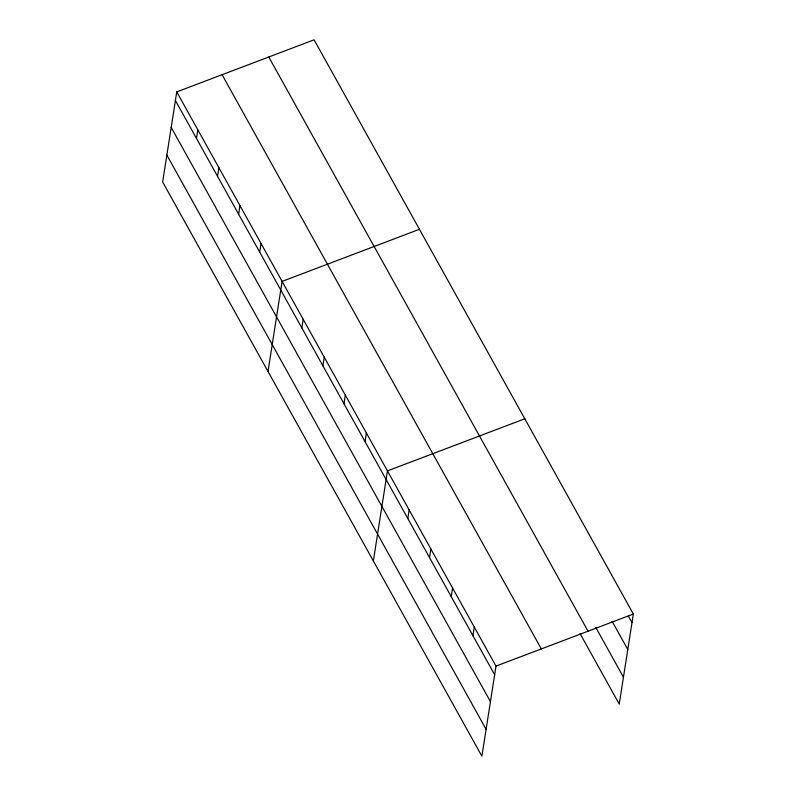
<?xml version="1.0" encoding="UTF-8"?>
<svg xmlns="http://www.w3.org/2000/svg" width="796" height="796" viewBox="0 0 796 796"><rect width="100%" height="100%" fill="white"/><g stroke="black" fill="none" stroke-linecap="round" stroke-linejoin="round"><path stroke-width="1.19" d="M176.752 91.908L162.653 181.986L481.898 756.2L495.998 666.123L176.752 91.908L314.102 39.8L633.347 614.014L619.248 704.092L580.045 633.586M196.473 138.434L197.826 129.808M217.547 176.324L218.9 167.707M238.621 214.224L239.964 205.607M259.685 252.123L261.038 243.506M268.003 371.473L282.102 281.406L419.452 229.288M301.823 327.922L303.176 319.296M322.897 365.822L324.251 357.195M343.971 403.721L345.315 395.095M365.036 441.621L366.389 432.994M373.354 560.971L387.463 470.894L524.803 418.786M407.821 518.564L409.164 509.938M429.522 557.608L430.875 548.991M451.233 596.652L452.586 588.035M472.943 635.706L474.297 627.079M495.998 666.123L633.347 614.014M628.382 616.134L631.994 622.641M612.114 621.318L627.785 649.516M595.716 627.318L623.457 677.207M268.779 56.994L588.025 631.208M222.084 74.715L541.33 648.929M175.409 100.535L494.654 674.749M171.2 127.41L490.445 701.624M166.861 155.101L486.107 729.325"/></g></svg>
